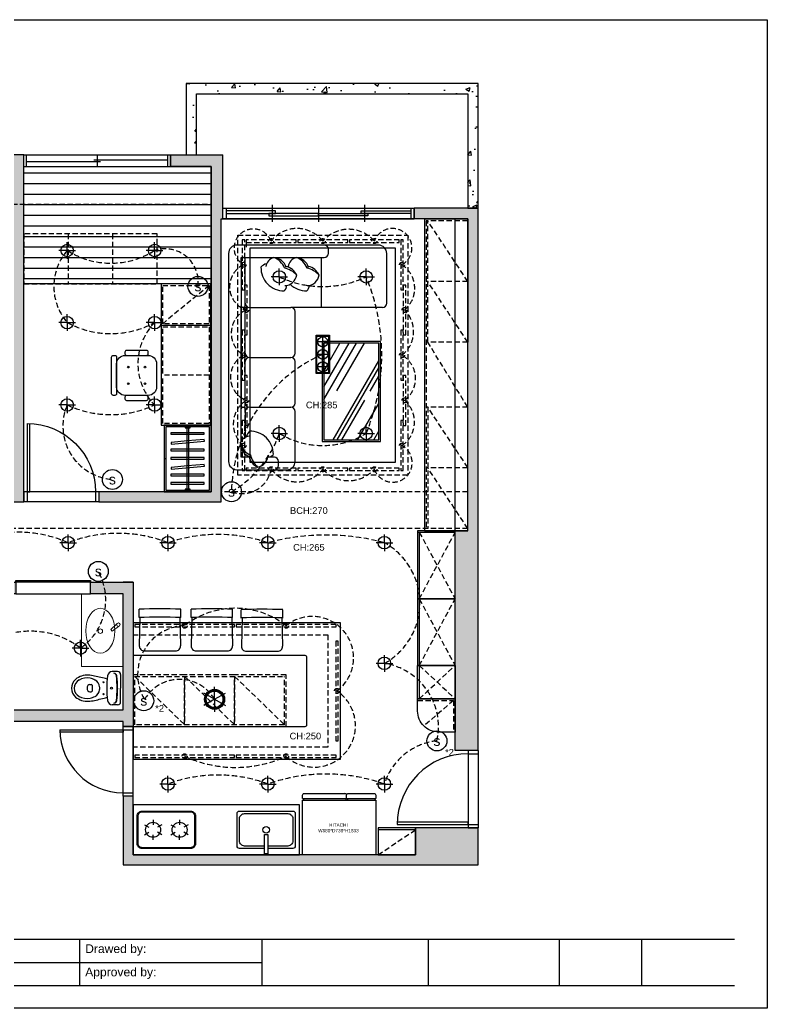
# Model space of a CAD drawing. Header units: millimetres. Extents: x 50 to 1730, y 53 to 1241.
# Drawn here: x 832 to 1730, y 53 to 1241 of the extents above; entities that cross this region are included whole.
import ezdxf
from ezdxf.enums import TextEntityAlignment as Align

# ---------------------------------------------------------------- set-up
doc = ezdxf.new("R2010")
doc.units = ezdxf.units.MM
doc.linetypes.add('HIDDEN', pattern=[9.525, 6.35, -3.175])
for name, color, linetype in [('02-結構樑', 252, 'HIDDEN'), ('03-結構牆', 253, 'Continuous'), ('04-門線', 94, 'Continuous'), ('05-窗線', 150, 'Continuous'), ('06-傢俱', 6, 'Continuous'), ('11-填充', 8, 'Continuous'), ('12-天花板', 120, 'Continuous'), ('14-燈具', 40, 'Continuous'), ('圖框', 255, 'Continuous')]:
    doc.layers.add(name, color=color, linetype=linetype)
doc.layers.add('不出圖', color=235, linetype='Continuous', plot=False)
doc.styles.get("Standard").update_dxf_attribs({"font": 'arial.ttf'})

# ---------------------------------------------------------------- blocks, each defined once
blk = doc.blocks.new('門83')
at = {"layer": '04-門線'}
for p, q in [((-12, 0), (0, 0)), ((-12, -83.8), (-12, 0)), ((-12, -4), (0, -4)), ((0, -83.8), (0, 0)), ((-12, -79.8), (0, -79.8)), ((0, -83.8), (-12, -83.8))]:
    blk.add_line(p, q, dxfattribs=at)
blk.add_lwpolyline([(-87.8, -4), (-12, -4), (-12, -7), (-87.7, -7)], dxfattribs=at)
blk.add_arc((-12, -4), 75.8, 180, 270, dxfattribs=at)
blk = doc.blocks.new('門93')
at = {"layer": '04-門線'}
for p, q in [((0, 0), (-12, 0)), ((-12, 0), (-12, -93.3)), ((0, 0), (0, -93.3)), ((-12, -4), (0, -4)), ((-12, -89.3), (0, -89.3)), ((-12, -93.3), (0, -93.3))]:
    blk.add_line(p, q, dxfattribs=at)
blk.add_lwpolyline([(-97.3, -89.3), (-12, -89.3), (-12, -86.3), (-97.2, -86.3)], dxfattribs=at)
blk.add_arc((-12, -89.3), 85.3, 90, 180, dxfattribs=at)
blk = doc.blocks.new('*U23')
at = {"layer": '06-傢俱'}
blk.add_line((0, 3), (0, -3), dxfattribs=at)
blk = doc.blocks.new('*U24')
at = {"layer": '06-傢俱', "color": 0, "linetype": 'ByBlock', "lineweight": -2, "transparency": 16777216}
for p, rotation in [((4082, -58.7), 59.99999999999999), ((4097.6, -58.7), 299.9999999999999), ((4082, -67.7), 120), ((4089.8, -72.2), 180), ((4097.6, -67.7), 240)]:
    blk.add_blockref('*U23', p, dxfattribs=dict(at, rotation=rotation))
blk.add_blockref('*U23', (4089.8, -54.2), dxfattribs=at)
blk = doc.blocks.new('*U25')
at = {"layer": '06-傢俱'}
blk.add_line((0, 3), (0, -3), dxfattribs=at)
blk = doc.blocks.new('*U26')
at = {"layer": '06-傢俱', "color": 0, "linetype": 'ByBlock', "lineweight": -2, "transparency": 16777216}
for p, rotation in [((4082, -58.7), 59.99999999999999), ((4097.6, -58.7), 299.9999999999999), ((4082, -67.7), 120), ((4089.8, -72.2), 180), ((4097.6, -67.7), 240)]:
    blk.add_blockref('*U25', p, dxfattribs=dict(at, rotation=rotation))
blk.add_blockref('*U25', (4089.8, -54.2), dxfattribs=at)
blk = doc.blocks.new('爐子')
at = {"layer": '06-傢俱'}
for points in [[(6, 22.5), (64, 22.5, -0.414214), (70, 16.5), (70, -16.5, -0.414214), (64, -22.5), (6, -22.5, -0.414214), (0, -16.5), (0, 16.5, -0.414214)], [(6, 21.5), (64, 21.5, -0.414214), (69, 16.5), (69, -16.5, -0.414214), (64, -21.5), (6, -21.5, -0.414214), (1, -16.5), (1, 16.5, -0.414214)]]:
    blk.add_lwpolyline(points, format="xyb", close=True, dxfattribs=at)
for centre in [(19, 0), (51, 0)]:
    blk.add_circle(centre, 9, dxfattribs=at)
for name, p in [('*U24', (-4070.8, 63.2)), ('*U26', (-4038.8, 63.2))]:
    blk.add_blockref(name, p, dxfattribs=at)
blk = doc.blocks.new('水槽')
at = {"layer": '06-傢俱'}
for points in [[(33, -22.5), (3, -22.5, -0.414214), (0, -19.5), (0, 19.5, -0.414214), (3, 22.5), (67, 22.5, -0.414214), (70, 19.5), (70, -19.5, -0.414214), (67, -22.5), (37, -22.5)], [(33, -19.5), (9, -19.5, -0.414214), (3, -13.5), (3, 13.5, -0.414214), (9, 19.5), (61, 19.5, -0.414214), (67, 13.5), (67, -13.5, -0.414214), (61, -19.5), (37, -19.5)]]:
    blk.add_lwpolyline(points, format="xyb", dxfattribs=at)
blk.add_lwpolyline([(33, -5.7), (37, -5.7), (37, -28.7), (33, -28.7)], close=True, dxfattribs=at)
blk.add_circle((35, 0), 4, dxfattribs=at)
blk = doc.blocks.new('上下櫃')
at = {"layer": '06-傢俱'}
blk.add_line((-45, 30.2), (0, 30.2), dxfattribs=at)
at = {"layer": '06-傢俱', "linetype": 'HIDDEN'}
blk.add_line((-45, 0), (0, 30.2), dxfattribs=at)
at = {"layer": '06-傢俱'}
blk.add_lwpolyline([(0, 32.2), (-45, 32.2), (-45, 0), (0, 0)], close=True, dxfattribs=at)
blk = doc.blocks.new('冰箱')
at = {"layer": '06-傢俱'}
for p, q in [((0, 67.8), (88, 67.8)), ((0, 65.8), (88, 65.8)), ((1, 67.8), (1, 65.8)), ((52, 67.8), (52, 65.8)), ((54, 67.8), (54, 65.8)), ((87, 67.8), (87, 65.8))]:
    blk.add_line(p, q, dxfattribs=at)
for points in [[(0, 67.8), (0, 71.8, -0.414214), (2, 73.8), (51, 73.8)], [(53, 67.8), (53, 71.8, -0.414214), (55, 73.8), (86, 73.8, -0.414214), (88, 71.8), (88, 67.8)]]:
    blk.add_lwpolyline(points, format="xyb", dxfattribs=at)
blk.add_lwpolyline([(88, 65.8), (88, 0), (0, 0), (0, 65.8)], dxfattribs=at)
blk.add_arc((51, 71.8), 2, 0, 90, dxfattribs=at)
at = {"layer": '06-傢俱', "insert": (17.5, 37.7), "char_height": 4, "attachment_point": 1}
blk.add_mtext_dynamic_manual_height_columns('\\pxqc;HITACHI\\PW880*D738*H1833', width=51.235, gutter_width=20, heights=[11.7], dxfattribs=at)
blk = doc.blocks.new('椅子')
at = {"layer": '06-傢俱'}
for p, q in [((0, -10), (0, 0)), ((1, -10), (0.2, -43.9)), ((49, -10), (49.8, -43.9)), ((50, -10), (50, 0)), ((6.2, -50), (43.8, -50))]:
    blk.add_line(p, q, dxfattribs=at)
for centre, radius, start, end in [((25, -598.1), 598.7, 87.6066, 92.3934), ((25, -608.1), 598.7, 87.6066, 92.3934), ((6.2, -44), 6, 178.5679, 270), ((43.8, -44), 6, 270, 1.4321)]:
    blk.add_arc(centre, radius, start, end, dxfattribs=at)
blk = doc.blocks.new('*U17')
at = {"layer": '14-燈具'}
blk.add_line((0, -5), (0, 5), dxfattribs=at)
blk = doc.blocks.new('*U18')
at = {"layer": '14-燈具', "color": 0, "linetype": 'ByBlock', "lineweight": -2, "transparency": 16777216}
blk.add_blockref('*U17', (3428.2, 265.7), dxfattribs=at)
for p, rotation in [((3423.2, 260.7), 90), ((3428.2, 255.7), 180), ((3433.2, 260.7), 270)]:
    blk.add_blockref('*U17', p, dxfattribs=dict(at, rotation=rotation))
blk = doc.blocks.new('燈_崁燈直徑15')
at = {"layer": '14-燈具'}
blk.add_circle((0, 0), 7.5, dxfattribs=at)
blk.add_blockref('*U18', (-3428.2, -260.7), dxfattribs=at)
blk = doc.blocks.new('*U32')
at = {"layer": '14-燈具'}
blk.add_line((0, -7.5), (0, 7.5), dxfattribs=at)
blk = doc.blocks.new('*U33')
at = {"layer": '14-燈具', "color": 0, "linetype": 'ByBlock', "lineweight": -2, "transparency": 16777216}
for p, rotation in [((3954.5, 130.7), 59.99999999999999), ((3967.5, 130.7), 299.9999999999999), ((3954.5, 123.2), 120), ((3961, 119.4), 180), ((3967.5, 123.2), 240)]:
    blk.add_blockref('*U32', p, dxfattribs=dict(at, rotation=rotation))
blk.add_blockref('*U32', (3961, 134.4), dxfattribs=at)
blk = doc.blocks.new('吊燈')
at = {"layer": '14-燈具'}
for radius in [12, 11, 10]:
    blk.add_circle((0, 0), radius, dxfattribs=at)
blk.add_blockref('*U33', (-3961, -126.9), dxfattribs=at)
blk = doc.blocks.new('電視櫃')
at = {"layer": '06-傢俱'}
for p, q in [((-52, 0), (-52, -375)), ((-52, 0), (0, 0)), ((-15.2, -375), (-15.2, 0)), ((0, 0), (0, -2.5)), ((0, -2.5), (0, -39)), ((0, -2.5), (0, -75.5)), ((0, -75.5), (0, -148.5)), ((0, -226.2), (0, -148.5)), ((0, -299.2), (0, -226.2)), ((0, -372.2), (0, -299.2)), ((-52, -375), (0, -375)), ((0, -375), (-52, -375)), ((0, -375), (0, -372.2))]:
    blk.add_line(p, q, dxfattribs=at)
at = {"layer": '06-傢俱', "linetype": 'HIDDEN'}
for p, q in [((0, -2.5), (-50, -2.5)), ((-50, -2.5), (-50, -372.5)), ((-48, -148.5), (-48, -2.5)), ((0, -75.5), (-48, -2.5)), ((0, -75.5), (-50, -75.5)), ((0, -148.5), (-48, -75.5)), ((0, -148.5), (-50, -148.5)), ((0, -226.5), (-48, -148.5)), ((0, -226.5), (-50, -226.5)), ((-48, -226.5), (-48, -372.5)), ((0, -299.2), (-48, -226.5)), ((0, -299.5), (-50, -299.5)), ((0, -372.5), (-48, -299.5)), ((-48, -372.5), (-50, -372.5)), ((0, -372.5), (-48, -372.5))]:
    blk.add_line(p, q, dxfattribs=at)
blk = doc.blocks.new('櫥櫃')
at = {"layer": '06-傢俱'}
for p, q in [((0, 0), (-45, 0)), ((-45, 0), (-45, -2)), ((0, -2), (0, 0)), ((-43, -2), (-43, -202))]:
    blk.add_line(p, q, dxfattribs=at)
at = {"layer": '06-傢俱', "linetype": 'HIDDEN'}
for p, q in [((-43, -2), (0, -82)), ((-43, -82), (0, -2)), ((-43, -82), (0, -162)), ((-43, -162), (0, -82)), ((-43, -162), (0, -202)), ((-43, -202), (0, -162)), ((-45, -204), (-2, -204)), ((-2, -204), (-37.7, -234.7)), ((-2, -204), (-2, -242))]:
    blk.add_line(p, q, dxfattribs=at)
at = {"layer": '06-傢俱'}
for points in [[(0, -2), (-45, -2), (-45, -82), (0, -82)], [(0, -82), (-45, -82), (-45, -162), (0, -162)], [(-45, -162), (0, -162), (0, -162), (-45, -162)], [(-45, -162), (0, -162), (0, -202), (-45, -202)]]:
    blk.add_lwpolyline(points, close=True, dxfattribs=at)
blk.add_lwpolyline([(-45, -202), (0, -202), (0, -242), (-20, -242, -0.414214), (-45, -217)], format="xyb", close=True, dxfattribs=at)
blk = doc.blocks.new('窗230')
at = {"layer": '05-窗線'}
for p, q in [((4, 12.5), (4, 0)), ((226, 12.5), (226, 0)), ((230, 12.5), (230, 0)), ((0, 0), (230, 0))]:
    blk.add_line(p, q, dxfattribs=at)
at = {"layer": '05-窗線', "color": 4}
for p, q in [((59.5, 16.5), (59.5, -4)), ((115, 16.5), (115, -4)), ((170.5, 16.5), (170.5, -4))]:
    blk.add_line(p, q, dxfattribs=at)
at = {"layer": '05-窗線'}
blk.add_lwpolyline([(0, 12.5), (230, 12.5), (230, 0), (0, 0)], close=True, dxfattribs=at)
at = {"layer": '05-窗線', "color": 4}
for points in [[(4, 6.25), (63.5, 6.25), (63.5, 9.25), (4, 9.25), (4, 6.25)], [(55.5, 3.25), (115, 3.25), (115, 6.25), (55.5, 6.25), (55.5, 3.25)], [(174.5, 3.25), (115, 3.25), (115, 6.25), (174.5, 6.25), (174.5, 3.25)], [(226, 6.25), (166.5, 6.25), (166.5, 9.25), (226, 9.25), (226, 6.25)]]:
    blk.add_lwpolyline(points, dxfattribs=at)
blk = doc.blocks.new('沙發')
at = {"layer": '06-傢俱'}
h = blk.add_hatch(dxfattribs=at)
h.set_pattern_fill('AR-RROOF', color=256, scale=1.5, angle=60)
h.set_pattern_definition([(60, (104.53, -118.116), (8.914, 91.64), [571.5, -76.2, 190.5, -38.1]), (60, (113.37, -64.707), (-62.934, -7.659), [114.3, -12.573, 228.6, -28.575]), (60, (86.009, -85.426), (76.953, 184.3405), [304.8, -53.34, 152.4, -38.1])])
h.paths.add_polyline_path([(170.5, -118.1), (104.5, -118.1), (104.5, -234.1), (170.5, -234.1)])
for p, q in [((170, 0), (0, 0)), ((-10, -10), (-10, -260)), ((110, -10), (110, -5)), ((180, -70), (180, -10)), ((5, -15), (105, -15)), ((5, -25.5), (5, -15)), ((5, -17), (5, -73)), ((8, -15), (7, -15)), ((10, -70), (10, -17)), ((97.3, -15), (105, -15)), ((101.1, -15), (101.1, -75)), ((96.8, -32.7), (96.8, -34.2)), ((5, -60.8), (5, -73)), ((10, -73), (10, -65.8)), ((5, -236.2), (5, -73)), ((5, -77), (5, -133)), ((8, -75), (7, -75)), ((7, -75), (8, -75)), ((10, -133), (10, -77)), ((15, -75), (65, -75)), ((175, -75), (65, -75)), ((70, -130), (70, -80)), ((70, -124.8), (70, -120.3)), ((5, -137), (5, -193)), ((7, -135), (8, -135)), ((7, -135), (8, -135)), ((10, -193), (10, -137)), ((15, -135), (65, -135)), ((70, -190), (70, -140)), ((5, -236.2), (5, -197)), ((7, -195), (8, -195)), ((10, -197), (10, -231.1)), ((15, -195), (65, -195)), ((70, -260), (70, -200)), ((5, -253), (5, -244.5)), ((5, -255), (5, -244.5)), ((14.8, -255), (5, -255)), ((8, -255), (7, -255)), ((10, -251.2), (10, -253)), ((45, -255), (37.3, -255)), ((50, -265), (50, -260)), ((0, -270), (60, -270))]:
    blk.add_line(p, q, dxfattribs=at)
for points in [[(102.5, -236.1), (172.5, -236.1), (172.5, -116.1), (102.5, -116.1)], [(104.5, -234.1), (170.5, -234.1), (170.5, -118.1), (104.5, -118.1)]]:
    blk.add_lwpolyline(points, close=True, dxfattribs=at)
for centre, radius, start, end in [((0, -10), 10, 90, 180), ((105, -5), 5, 0, 90), ((105, -10), 5, 270, 0), ((170, -10), 10, 0, 90), ((7, -17), 2, 90, 180), ((8, -17), 2, 0, 90), ((40.2, -38), 16.2, 106.7793, 134.4945), ((47.6, -27.6), 13, 104.1064, 172.232), ((43, -32), 17, 17.2714, 85.4668), ((36.7, -35.7), 22.1, 21.5683, 69.7406), ((74.5, -27.6), 13, 104.1064, 172.232), ((70, -32), 17, 17.2714, 85.4668), ((63.7, -35.7), 22.1, 21.5683, 69.7406), ((56.7, -27.3), 27.8, 178.285, 270.5789), ((50.4, -56.1), 29.3, 42.7368, 76.3508), ((55.6, -43.2), 17.7, 23.3152, 79.3613), ((77.3, -56.1), 29.3, 42.7368, 76.3508), ((82.6, -43.2), 17.7, 23.3152, 79.3613), ((57, -33.7), 15.1, 272.0672, 350.6072), ((83.6, -27.3), 27.8, 225.2883, 270.5789), ((84, -33.7), 15.1, 272.0672, 350.6072), ((48.8, -47.3), 11.3, 316.1116, 353.7097), ((75.8, -47.3), 11.3, 316.1116, 353.7097), ((15, -70), 5, 180, 270), ((175, -70), 5, 270, 0), ((7, -73), 2, 180, 270), ((7, -77), 2, 90, 180), ((8, -73), 2, 270, 0), ((8, -77), 2, 0, 90), ((15, -80), 5, 90, 180), ((65, -80), 5, 0, 90), ((15, -130), 5, 180, 270), ((65, -130), 5, 270, 0), ((7, -133), 2, 180, 270), ((7, -137), 2, 90, 180), ((8, -133), 2, 270, 0), ((8, -137), 2, 0, 90), ((15, -140), 5, 90, 180), ((65, -140), 5, 0, 90), ((15, -190), 5, 180, 270), ((65, -190), 5, 270, 0), ((7, -193), 2, 180, 270), ((7, -197), 2, 90, 180), ((8, -193), 2, 270, 0), ((8, -197), 2, 0, 90), ((15, -200), 5, 90, 180), ((65, -200), 5, 0, 90), ((26.8, -235.2), 16.2, 135.5055, 163.2207), ((16, -251.6), 27.8, 359.4211, 91.715), ((16.4, -242.5), 13, 97.768, 165.8936), ((24.5, -231.7), 22.1, 200.2594, 248.4317), ((20.7, -238), 17, 184.5332, 252.7286), ((0, -260), 10, 180, 270), ((7, -253), 2, 180, 270), ((8, -253), 2, 270, 0), ((32, -250.6), 17.7, 190.6387, 246.6848), ((44.8, -245.3), 29.3, 193.6492, 227.2632), ((22.5, -251.9), 15.1, 279.3928, 357.9328), ((36, -243.8), 11.3, 276.2903, 313.8884), ((45, -260), 5, 0, 90), ((60, -260), 10, 270, 0), ((45, -265), 5, 270, 0)]:
    blk.add_arc(centre, radius, start, end, dxfattribs=at)
blk = doc.blocks.new('燈_t5燈管2尺')
at = {"layer": '14-燈具', "linetype": 'HIDDEN'}
blk.add_lwpolyline([(-30, -1.5), (30, -1.5), (30, 1.5), (-30, 1.5)], close=True, dxfattribs=at)
blk.add_circle((0, 0), 3, dxfattribs=at)
blk = doc.blocks.new('燈_t5燈管4尺')
at = {"layer": '14-燈具', "linetype": 'HIDDEN'}
blk.add_lwpolyline([(-60, -1.5), (60, -1.5), (60, 1.5), (-60, 1.5)], close=True, dxfattribs=at)
blk.add_circle((0, 0), 3, dxfattribs=at)
blk = doc.blocks.new('門_右')
at = {"layer": '04-門線'}
for p, q in [((-90, 12), (0, 12)), ((-90, 12), (-90, 0)), ((-86, 12), (-86, 0)), ((-4, 12), (-4, 0)), ((0, 12), (0, 0)), ((-90, 0), (0, 0))]:
    blk.add_line(p, q, dxfattribs=at)
blk.add_lwpolyline([(-4, 94), (-4, 12), (-7, 12), (-7, 93.9)], dxfattribs=at)
blk.add_arc((-4, 12), 82, 90, 180, dxfattribs=at)
blk = doc.blocks.new('燈_LEDAR111方形崁燈')
at = {"layer": '14-燈具'}
for p, q in [((-7, 15), (7, 15)), ((0, 22), (0, 8)), ((-7, 0), (7, 0)), ((0, 7), (0, -7)), ((0, -8), (0, -22)), ((-7, -15), (7, -15))]:
    blk.add_line(p, q, dxfattribs=at)
for points in [[(-8, 23), (8, 23), (8, -23), (-8, -23)], [(-7, 22), (7, 22), (7, -22), (-7, -22)]]:
    blk.add_lwpolyline(points, close=True, dxfattribs=at)
for centre in [(0, 15), (0, 0), (0, -15)]:
    blk.add_circle(centre, 6, dxfattribs=at)
blk = doc.blocks.new('窗2片')
at = {"layer": '05-窗線'}
for p, q in [((0, 0), (0, -176.2)), ((0, 0), (14, 0)), ((14, 0), (14, -176.2)), ((0, -3), (14, -3)), ((6, -3), (6, -92.1)), ((14, -88.1), (0, -88.1)), ((8, -84.1), (8, -173.2)), ((0, -173.2), (14, -173.2)), ((0, -176.2), (14, -176.2))]:
    blk.add_line(p, q, dxfattribs=at)
blk = doc.blocks.new('桌子')
at = {"layer": '06-傢俱', "linetype": 'HIDDEN'}
blk.add_line((60, 58), (60, 2), dxfattribs=at)
at = {"layer": '06-傢俱'}
blk.add_lwpolyline([(120, 60), (0, 60), (0, 0), (120, 0)], close=True, dxfattribs=at)
at = {"layer": '06-傢俱', "linetype": 'HIDDEN'}
blk.add_lwpolyline([(58, 2), (2, 2), (2, 58), (118, 58), (118, 2), (62, 2)], dxfattribs=at)
blk = doc.blocks.new('床矮櫃')
at = {"layer": '06-傢俱', "linetype": 'HIDDEN'}
for p, q in [((50, 60), (50, 0)), ((2, 58), (48, 58)), ((2, 2), (2, 58)), ((2, 58), (48, 2)), ((48, 58), (48, 2)), ((48, 2), (2, 2))]:
    blk.add_line(p, q, dxfattribs=at)
at = {"layer": '06-傢俱'}
blk.add_lwpolyline([(50, 60), (0, 60), (0, 0), (50, 0)], dxfattribs=at)
blk = doc.blocks.new('單人櫃子')
at = {"layer": '06-傢俱', "color": 6}
for p, q in [((-29.2, -3), (-29.2, -77)), ((-27.2, -3), (-27.2, -77)), ((-56.3, -40), (-54.3, -40))]:
    blk.add_line(p, q, dxfattribs=at)
for points in [[(0, 0), (-56.3, 0), (-56.3, -80), (0, -80)], [(-2, -2), (-54.3, -2), (-54.3, -78), (-2, -78)], [(-8.2, -11), (-8.2, -9), (-28.2, -9), (-48.2, -9), (-48.2, -11)], [(-31.2, -2), (-31.2, -3), (-25.2, -3), (-25.2, -2), (-28.2, -2)], [(-8.1, -19.2), (-8.2, -17.3), (-28.2, -19), (-48.1, -20.7), (-47.9, -22.7)], [(-8.2, -31), (-8.2, -29), (-28.2, -29), (-48.2, -29), (-48.2, -31)], [(-8.2, -41), (-8.2, -39), (-28.2, -39), (-48.2, -39), (-48.2, -41)], [(-8.1, -49.2), (-8.2, -47.3), (-28.2, -49), (-48.1, -50.7), (-47.9, -52.7)], [(-8.2, -61), (-8.2, -59), (-28.2, -59), (-48.2, -59), (-48.2, -61)], [(-8.2, -71), (-8.2, -69), (-28.2, -69), (-48.2, -69), (-48.2, -71)], [(-31.2, -77), (-31.2, -78), (-25.2, -78), (-25.2, -77), (-28.2, -77)]]:
    blk.add_lwpolyline(points, close=True, dxfattribs=at)
blk = doc.blocks.new('椅子單人')
at = {"layer": '06-傢俱'}
for points in [[(-22, 30), (22, 30, -0.414214), (24, 28), (24, 26, -0.414214), (22, 24), (-22, 24, -0.414214), (-24, 26), (-24, 28, -0.414214)], [(-14, 24), (14, 24, -0.414214), (24, 14), (24, -14, -0.414214), (14, -24), (-14, -24, -0.414214), (-24, -14), (-24, 14, -0.414214)], [(-26, 14), (-28, 14, 0.414214), (-30, 12), (-30, -12, 0.414214), (-28, -14), (-26, -14, 0.414214), (-24, -12), (-24, 12, 0.414214)], [(28, 14), (26, 14, 0.414214), (24, 12), (24, -12, 0.414214), (26, -14), (28, -14, 0.414214), (30, -12), (30, 12, 0.414214)]]:
    blk.add_lwpolyline(points, format="xyb", close=True, dxfattribs=at)
for centre in [(-10, 10), (10, 10), (-10, -10), (10, -10)]:
    blk.add_circle(centre, 1, dxfattribs=at)
blk = doc.blocks.new('馬桶')
at = {"layer": '06-傢俱', "color": 6}
for p, q in [((0, 0.615), (0, 0.543)), ((0.04, 0.655), (0.223, 0.655)), ((0.223, 0.615), (0.211, 0.615)), ((0.405, 0.655), (0.223, 0.655)), ((0.223, 0.615), (0.234, 0.615)), ((0.445, 0.615), (0.445, 0.543)), ((0.175, 0.242), (0.175, 0.262)), ((0.271, 0.242), (0.271, 0.262))]:
    blk.add_line(p, q, dxfattribs=at)
for centre, radius in [((0.223, 0.533), 0.0135), ((0.223, 0.533), 0.0135), ((0.143, 0.425), 0.0075), ((0.303, 0.425), 0.0075)]:
    blk.add_circle(centre, radius, dxfattribs=at)
for centre, radius, start, end in [((0.04, 0.615), 0.04, 90, 180), ((0.064, 0.543), 0.064, 180, 263.2069), ((0.063, 0.566), 0.04, 96.2719, 180), ((0.062, 0.559), 0.04, 96.2141, 169.7572), ((0.223, -0.885), 1.493, 90, 96.3306), ((0.223, -0.885), 1.5, 90, 96.2719), ((0.223, -0.885), 1.5, 83.7281, 90), ((0.223, -0.885), 1.493, 83.6694, 90), ((0.382, 0.566), 0.04, 0, 83.7281), ((0.383, 0.559), 0.04, 10.2428, 83.7859), ((0.381, 0.543), 0.064, 276.7931, 0), ((0.405, 0.615), 0.04, 0, 90), ((0.223, 1.874), 1.404, 263.2069, 270), ((2.509, -0.195), 2.5, 164.456, 168.4256), ((0.223, 1.874), 1.404, 270, 276.7931), ((-2.064, -0.195), 2.5, 11.5744, 15.544), ((0.646, 0.179), 0.6, 167.7093, 175.6206), ((0.335, 0.197), 0.25, 152.5973, 168.3805), ((0.216, 0.259), 0.116, 96.2419, 152.5973), ((0.19, 0.262), 0.015, 96.6492, 180), ((0.223, -0.021), 0.3, 90, 96.6492), ((0.223, 0.195), 0.18, 90, 96.2419), ((0.223, 0.195), 0.18, 83.7581, 90), ((0.223, -0.021), 0.3, 83.3508, 90), ((0.23, 0.259), 0.116, 27.4027, 83.7581), ((0.256, 0.262), 0.015, 0, 83.3508), ((0.11, 0.197), 0.25, 11.6195, 27.4027), ((-0.201, 0.179), 0.6, 4.3794, 12.2907), ((0.307, 0.215), 0.26, 177.6972, 218.7131), ((0.302, 0.204), 0.216, 168.3805, 209.1161), ((0.205, 0.242), 0.03, 180, 233.1301), ((0.223, 0.266), 0.06, 233.1301, 270), ((0.223, 0.266), 0.06, 270, 306.8699), ((0.241, 0.242), 0.03, 306.8699, 0), ((0.144, 0.204), 0.216, 330.8839, 11.6195), ((0.138, 0.215), 0.26, 321.2869, 2.3028), ((0.223, 0.16), 0.16, 222.4362, 270), ((0.223, 0.16), 0.126, 209.1161, 270), ((0.223, 0.16), 0.126, 270, 330.8839), ((0.223, 0.16), 0.16, 270, 317.5638)]:
    blk.add_arc(centre, radius, start, end, dxfattribs=at)
blk = doc.blocks.new('洗手台')
at = {"layer": '06-傢俱', "color": 6, "lineweight": 5}
for p, q in [((0, 0.466), (0.817, 0.466)), ((0, 0), (0, 0.466)), ((0.817, 0.466), (0.817, 0)), ((0.817, 0.466), (0.817, 0.076)), ((0.4, 0.329), (0.332, 0.398)), ((0.366, 0.413), (0.421, 0.342)), ((0.421, 0.342), (0.4, 0.329)), ((0.817, 0), (0, 0))]:
    blk.add_line(p, q, dxfattribs=at)
for centre, radius in [((0.346, 0.413), 0.0201), ((0.42, 0.211), 0.0251)]:
    blk.add_circle(centre, radius, dxfattribs=at)
blk.add_ellipse((0.416, 0.21), major_axis=(-0.253, 0), ratio=0.646622, dxfattribs=at)

msp = doc.modelspace()

# ---------------------------------------------------------------- hatches: boundary and pattern name
at = {"layer": '03-結構牆'}
h = msp.add_hatch(color=256, dxfattribs=at)
h.dxf.hatch_style = 1
h.paths.add_polyline_path([(837.1, 1078.5), (623.3, 1078.5), (623.3, 1064.5), (666.7, 1064.5), (666.7, 1019.5), (680.7, 1019.5), (680.7, 1064.5), (823.1, 1064.5), (823.1, 1019.5), (825.1, 1019.5), (837.1, 1019.5), (837.1, 1064.5)])
h.paths.add_polyline_path([(544.3, 1078.5), (389.8, 1078.5), (389.8, 934.5), (403.8, 934.5), (403.8, 1064.5), (544.3, 1064.5)])
h.paths.add_polyline_path([(733.1, 673.7), (403.8, 673.7), (403.8, 758.3), (389.8, 758.3), (389.8, 629.7), (403.8, 629.7), (403.8, 661.7), (733.1, 661.7)])
h.paths.add_polyline_path([(837.1, 1019.5), (825.1, 1019.5), (823.1, 1019.5), (823.1, 1017.5), (823.1, 1016), (823.1, 786.6), (773.1, 786.6), (755.7, 786.7), (755.7, 774.7), (823.1, 774.7), (823.1, 673.7), (823.1, 661.7), (837.1, 661.7), (837.1, 673.7)])
h.paths.add_polyline_path([(680.7, 1019.5), (666.7, 1019.5), (666.7, 774.7), (680.7, 774.7), (680.7, 786.7)])
h.paths.add_polyline_path([(1074.1, 696.9), (1074.1, 1001.9), (1076.1, 1001.9), (1076.1, 1014.4), (1076.1, 1078.5), (1044.6, 1078.5), (1032.1, 1078.5), (1013.3, 1078.5), (1013.3, 1064.5), (1061.9, 1064.5), (1062.1, 1064.5), (1062.1, 673.7), (1005.8, 673.7), (927.1, 673.7), (927.1, 661.7), (1074.1, 661.7)])
h.paths.add_polyline_path([(1383, 1014.4), (1370.5, 1014.4), (1306.1, 1014.4), (1306.1, 1001.9), (1370.5, 1001.9), (1370.5, 999.4), (1370.5, 962.9), (1370.5, 926.4), (1370.5, 853.4), (1370.5, 775.7), (1370.5, 702.7), (1370.5, 629.7), (1370.5, 626.9), (1355.3, 626.9), (1355.3, 624.9), (1355.3, 544.9), (1355.3, 464.9), (1355.3, 424.9), (1355.3, 384.9), (1355.3, 362.9), (1383, 362.9)])
h.paths.add_polyline_path([(1383, 269.6), (1371, 269.6), (1369, 269.6), (1307.9, 269.6), (1307.9, 237.4), (1262.9, 237.4), (968.3, 237.4), (968.3, 307.9), (956.3, 307.9), (956.3, 225.4), (1383, 225.4)])
h.paths.add_polyline_path([(968.3, 565), (932.3, 565, -0.050893), (935.2, 551), (956.3, 551), (956.3, 411.7), (733.1, 411.7), (733.1, 551), (827.3, 551), (827.3, 565), (807.3, 565), (733.1, 565), (733.1, 571.7), (721.1, 571.7), (721.1, 491.7), (721.1, 411.7), (710.1, 411.7), (710.1, 397.7), (956.3, 397.7), (956.3, 391.7), (968.3, 391.7)])
h.paths.add_polyline_path([(631.1, 411.7), (544.8, 411.7), (494.8, 411.7), (403.8, 411.7), (403.8, 453.5), (389.8, 453.5), (389.8, 397.7), (631.1, 397.7)])
h = msp.add_hatch(color=256, dxfattribs=at)
h.dxf.hatch_style = 1
h.paths.add_polyline_path([(917.3, 551), (935.2, 551, 0.050893), (932.3, 565), (917.3, 565)])
at = {"layer": '11-填充'}
h = msp.add_hatch(dxfattribs=at)
h.set_pattern_fill('AR-CONC', color=256, scale=0.3)
h.set_pattern_definition([(50, (1032.057, 1164.416), (54.6554, -4.7817), [5.715, -62.865]), (355, (1032.057, 1164.416), (-10.573, 57.317), [4.572, -50.292]), (100.451, (1036.61, 1164.02), (44.0824, 52.535), [4.857, -53.427]), (46.184, (1032.06, 1179.656), (81.324, -12.613), [8.572, -94.297]), (96.636, (1038.83, 1178.605), (71.221, 74.228), [7.286, -80.14]), (351.184, (1032.06, 1179.66), (71.221, 74.228), [6.858, -75.438]), (21, (1039.677, 1175.846), (45.4843, -30.6796), [5.715, -62.865]), (326, (1039.677, 1175.846), (18.541, 55.256), [4.572, -50.292]), (71.451, (1043.467, 1173.29), (64.025, 24.577), [4.857, -53.427]), (37.5, (1032.057, 1164.416), (0.9266, 25.3665), [0, -49.6824, 0, -51.054, 0, -50.4825]), (7.5, (1032.057, 1164.416), (20.0459, 30.0542), [0, -29.1084, 0, -48.5394, 0, -19.2405]), (327.5, (1015.064, 1164.416), (40.6772, -1.7186), [0, -19.05, 0, -59.436, 0, -78.867]), (317.5, (1007.444, 1164.416), (44.4388, 7.628), [0, -24.765, 0, -39.4716, 0, -56.007])])
h.paths.add_polyline_path([(1044.6, 1151.9), (1062.1, 1151.9), (1370.5, 1151.9), (1370.5, 1014.4), (1383, 1014.4), (1383, 1164.4), (1062.1, 1164.4), (1032.1, 1164.4), (1032.1, 1078.5), (1044.6, 1078.5)])
h = msp.add_hatch(dxfattribs=at)
h.set_pattern_fill('ANSI31', color=256, scale=4, angle=315)
h.set_pattern_definition([(0, (-2080.285, 459.934), (3e-15, 12.7), [])])
h.paths.add_polyline_path([(837.1, 1064.5), (837.1, 923.7), (1061.9, 923.7), (1061.9, 1064.5)])

# ---------------------------------------------------------------- linework, layer by layer
at = {"layer": '02-結構樑'}
for p, q in [((403.8, 1019.5), (1062.1, 1019.5)), ((1370.5, 673.7), (1074.1, 673.7)), ((1370.5, 629.7), (403.8, 629.7))]:
    msp.add_line(p, q, dxfattribs=at)
at = {"layer": '03-結構牆'}
for p, q in [((837.1, 1078.5), (623.3, 1078.5)), ((1013.3, 1078.5), (1032.1, 1078.5)), ((1013.3, 1078.5), (1013.3, 1064.5)), ((1032.1, 1078.5), (1044.6, 1078.5)), ((1044.6, 1078.5), (1076.1, 1078.5)), ((1062.1, 1064.5), (1013.3, 1064.5)), ((1062.1, 1064.5), (1062.1, 673.7)), ((1383, 1014.4), (1306.1, 1014.4)), ((1306.1, 1001.9), (1306.1, 1014.4)), ((1370.5, 1014.4), (1383, 1014.4)), ((1383, 362.9), (1383, 1014.4)), ((1074.1, 696.9), (1074.1, 1001.9)), ((1370.5, 1001.9), (1318.5, 1001.9)), ((1062.1, 673.7), (927.1, 673.7)), ((927.1, 673.7), (927.1, 661.7)), ((927.1, 661.7), (1074.1, 661.7)), ((917.3, 551), (917.3, 565)), ((968.3, 565), (956.3, 565)), ((1383, 362.9), (1355.3, 362.9)), ((1383, 362.9), (1369, 362.9))]:
    msp.add_line(p, q, dxfattribs=at)
for points in [[(1044.6, 1078.5), (1044.6, 1151.9), (1062.1, 1151.9), (1370.5, 1151.9), (1370.5, 1014.4)], [(823.1, 774.7), (823.1, 673.7), (823.1, 673.7), (823.1, 661.7), (837.1, 661.7), (837.1, 1078.5)], [(1074.1, 661.7), (1074.1, 696.9), (1074.1, 1001.9), (1076.1, 1001.9), (1076.1, 1014.4), (1076.1, 1078.5)], [(1355.3, 362.9), (1355.3, 626.9), (1355.3, 626.9), (1370.5, 626.9), (1370.5, 696.9), (1370.5, 775.4), (1370.5, 853.4), (1370.5, 926.4), (1370.5, 999.4), (1370.5, 1001.9), (1306.1, 1001.9)], [(917.3, 565), (968.3, 565), (968.3, 391.7), (956.3, 391.7), (956.3, 397.7), (710.1, 397.7), (710.1, 411.7), (721.1, 411.7), (721.1, 551), (721.1, 571.7), (733.1, 571.7), (733.1, 565), (827.3, 565)], [(827.3, 551), (733.1, 551), (733.1, 411.7), (956.3, 411.7), (956.3, 551), (917.3, 551)]]:
    msp.add_lwpolyline(points, dxfattribs=at)
msp.add_lwpolyline([(1307.9, 237.4), (968.3, 237.4), (968.3, 307.9), (956.3, 307.9), (956.3, 225.4), (1383, 225.4), (1383, 269.6), (1369, 269.6), (1307.9, 269.6)], close=True, dxfattribs=at)
at = {"layer": '04-門線'}
for points in [[(917.3, 565), (827.3, 565), (827.3, 567), (917.3, 567)], [(917.3, 551), (917.3, 565), (827.3, 565), (827.3, 551)]]:
    msp.add_lwpolyline(points, close=True, dxfattribs=at)
at = {"layer": '06-傢俱', "linetype": 'HIDDEN'}
for p, q in [((890.4, 983.7), (890.4, 923.7)), ((943.7, 983.7), (943.7, 923.7)), ((970.3, 451.7), (1150.3, 451.7)), ((970.3, 393.7), (970.3, 451.7)), ((970.3, 451.7), (1030.3, 393.7)), ((1090.3, 453.7), (1030.3, 453.7)), ((1030.3, 451.7), (1030.3, 393.7)), ((1030.3, 451.7), (1090.3, 393.7)), ((1090.3, 393.7), (1090.3, 451.7)), ((1090.3, 451.7), (1150.3, 393.7)), ((1150.3, 393.7), (1150.3, 451.7)), ((1150.3, 393.7), (970.3, 393.7)), ((1030.3, 391.7), (1090.3, 391.7))]:
    msp.add_line(p, q, dxfattribs=at)
msp.add_lwpolyline([(837.1, 923.7), (997.1, 923.7), (997.1, 983.7), (837.1, 983.7)], close=True, dxfattribs=at)
at = {"layer": '06-傢俱'}
msp.add_lwpolyline([(968.3, 391.7), (1175.3, 391.7, 0.414214), (1177.3, 393.7), (1177.3, 474.7, 0.414214), (1175.3, 476.7), (968.3, 476.7)], format="xyb", close=True, dxfattribs=at)
at = {"layer": '06-傢俱', "linetype": 'HIDDEN'}
for points in [[(1030.3, 453.7), (968.3, 453.7), (968.3, 391.7), (1030.3, 391.7)], [(1030.3, 393.7), (1030.3, 451.7)], [(1090.3, 391.7), (1152.3, 391.7), (1152.3, 453.7), (1090.3, 453.7)], [(1090.3, 451.7), (1090.3, 393.7)]]:
    msp.add_lwpolyline(points, dxfattribs=at)
at = {"layer": '06-傢俱'}
msp.add_lwpolyline([(968.3, 237.4), (1168.3, 237.4), (1168.3, 297.4), (968.3, 297.4)], close=True, dxfattribs=at)
at = {"layer": '11-填充'}
msp.add_lwpolyline([(1383, 1014.4), (1383, 1164.4), (1062.1, 1164.4), (1032.1, 1164.4), (1032.1, 1078.5)], dxfattribs=at)
msp.add_lwpolyline([(837.1, 1064.5), (1061.9, 1064.5), (1061.9, 923.7), (837.1, 923.7)], close=True, dxfattribs=at)
at = {"layer": '12-天花板'}
msp.add_line((968.3, 516.7), (968.3, 351.7), dxfattribs=at)
at = {"layer": '12-天花板', "linetype": 'HIDDEN'}
msp.add_lwpolyline([(1094.1, 981.9), (1298.5, 981.9), (1298.5, 693.7), (1094.1, 693.7)], close=True, dxfattribs=at)
at = {"layer": '12-天花板'}
msp.add_lwpolyline([(1109.1, 966.9), (1283.5, 966.9), (1283.5, 708.7), (1109.1, 708.7)], close=True, dxfattribs=at)
msp.add_lwpolyline([(968.3, 516.7), (1217.3, 516.7), (1217.3, 351.7), (968.3, 351.7)], dxfattribs=at)
at = {"layer": '12-天花板', "linetype": 'HIDDEN'}
msp.add_lwpolyline([(968.3, 501.7), (1202.3, 501.7), (1202.3, 366.7), (968.3, 366.7)], dxfattribs=at)
at = {"layer": '14-燈具'}
msp.add_line((1104.3, 974.9), (1104.3, 967.8), dxfattribs=at)
for centre in [(1046.3, 920.5), (943.5, 688.4), (1086.6, 673.7), (926.6, 578), (981.2, 422.5), (1333.5, 374.2)]:
    msp.add_circle(centre, 12, dxfattribs=at)
at = {"layer": '14-燈具', "linetype": 'HIDDEN'}
for centre, radius, start, end in [((1112.8, 966.4), 23.1, 21.6056, 239.5907), ((1165.3, 950.8), 39.3, 37.8716, 142.1284), ((1227.3, 948.2), 40.9, 40.7074, 139.2926), ((1280.1, 966.8), 23.3, 299.2954, 159.5083), ((939.3, 920.4), 66.2, 139.0655, 220.9345), ((941.7, 1045.5), 97.1, 237.3094, 302.6906), ((1006.6, 925.6), 40.1, 352.5961, 108.031), ((1113.7, 919.9), 29.4, 115.3909, 250.9311), ((1273.1, 918.2), 33.7, 309.2847, 57.0372), ((1196.3, 1042.8), 122.5, 244.7826, 295.2174), ((1021.8, 837.8), 245.4, 337.449, 22.551), ((1117.2, 864.2), 30.9, 115.2141, 238.464), ((1269.8, 866.3), 35.7, 307.2873, 46.3908), ((941.7, 974.4), 110.6, 241.6917, 298.3083), ((1045.2, 827.5), 71.1, 135.9061, 224.0939), ((1115.5, 811.4), 30.1, 118.5782, 247.7437), ((1271.4, 669.9), 184.9, 113.9815, 178.8235), ((1275.5, 809.7), 32.3, 305.8477, 60.4743), ((948.3, 752.6), 64.3, 156.6961, 265.7012), ((941.7, 890.5), 124.1, 245.0009, 294.9991), ((1122.6, 755.2), 33.8, 123.2266, 230.4515), ((1272.4, 757.5), 34.1, 303.9453, 49.7328), ((1018.7, 788), 133, 300.69, 340.5223), ((1196.3, 830.7), 101.4, 239.0318, 300.9682), ((1280.3, 708.6), 23.4, 199.5516, 61.6448), ((1099.3, 706.9), 35.5, 249.0696, 349.9677), ((1165.3, 724.9), 39.3, 218.016, 321.984), ((1227.3, 728.8), 41.8, 222.1865, 317.8135), ((830.3, 475.7), 149.3, 66.3098, 113.6902), ((950.3, 458.6), 165.1, 68.6847, 111.3153), ((1070.3, 435.4), 186.9, 71.2709, 108.7291), ((1200.3, 352.7), 269, 74.9151, 105.0849), ((1230, 539.9), 83, 299.072, 60.928), ((865.1, 543.6), 70.4, 304.7064, 29.1728), ((1091.3, 434.3), 99.3, 52.1173, 127.8827), ((1183.6, 474.1), 49.7, 306.6533, 129.0461), ((1032.5, 454.1), 58.7, 92.2005, 210.7669), ((844.9, 406.7), 99.4, 52.628, 127.372), ((1258.2, 391.2), 77.2, 347.3484, 80.9925), ((1024.2, 399.4), 48.8, 30.5994, 151.6902), ((1185.7, 392.6), 49.9, 227.8023, 56.4983), ((1341.4, 300.1), 74.6, 96.0791, 162.5896), ((1091.3, 488.8), 146.4, 245.369, 294.631), ((1070.3, 159.6), 173.6, 69.776, 110.224), ((1200.3, 124.3), 210.1, 70.5432, 109.4568)]:
    msp.add_arc(centre, radius, start, end, dxfattribs=at)
at = {"layer": '不出圖'}
msp.add_lwpolyline([(50.4, 1240.9), (1730.4, 1240.9), (1730.4, 52.9), (50.4, 52.9)], close=True, dxfattribs=at)
at = {"layer": '圖框', "color": 5}
for points in [[(134.1, 136.1), (1691.1, 136.1)], [(904, 136.1), (904, 80.2)], [(1123.1, 136.1), (1123.1, 80.2)], [(1322.9, 136.1), (1322.9, 80.2)], [(1480.4, 136.1), (1480.4, 80.2)], [(1579.2, 136.1), (1579.2, 80.2)], [(406.1, 108.1), (1123.1, 108.1)], [(134.1, 80.2), (1691.1, 80.2)]]:
    msp.add_lwpolyline(points, dxfattribs=at)

# ---------------------------------------------------------------- block references
at = {"layer": '04-門線', "xscale": -1, "rotation": 359.9999999999996}
msp.add_blockref('門_右', (837.1, 661.7), dxfattribs=at)
at = {"layer": '04-門線'}
for name, p in [('門83', (968.3, 391.7)), ('門93', (1383, 362.9))]:
    msp.add_blockref(name, p, dxfattribs=at)
at = {"layer": '05-窗線', "rotation": 90}
msp.add_blockref('窗2片', (837.1, 1064.5), dxfattribs=at)
at = {"layer": '05-窗線'}
msp.add_blockref('窗230', (1076.1, 1001.9), dxfattribs=at)
at = {"layer": '06-傢俱'}
for name, p in [('電視櫃', (1370.5, 1001.9)), ('沙發', (1093.1, 970.2)), ('單人櫃子', (1062.1, 753.7)), ('櫥櫃', (1355.3, 626.9)), ('椅子', (975.6, 532.4)), ('椅子', (1038, 532.4)), ('椅子', (1098.3, 531.9)), ('冰箱', (1172, 237.4)), ('爐子', (973.3, 267.4)), ('水槽', (1093.3, 267.4))]:
    msp.add_blockref(name, p, dxfattribs=at)
for name, p, rotation in [('床矮櫃', (1001.9, 923.7), 270), ('桌子', (1001.9, 873.7), 270), ('椅子單人', (972.6, 813.5), 90.00000000000263)]:
    msp.add_blockref(name, p, dxfattribs=dict(at, rotation=rotation))
at = {"layer": '06-傢俱', "color": 7, "rotation": 270}
for name, p, xscale, yscale, zscale in [('洗手台', (906.5, 551), 106.8783778542136, 106.8783778542136, 106.8783778542136), ('馬桶', (894.5, 457.6), 89.93115543266421, 89.93115543266421, 89.93115543266421)]:
    msp.add_blockref(name, p, dxfattribs=dict(at, xscale=xscale, yscale=yscale, zscale=zscale))
at = {"layer": '06-傢俱', "linetype": 'HIDDEN'}
msp.add_blockref('上下櫃', (1307.9, 237.4), dxfattribs=at)
at = {"layer": '14-燈具'}
for name, p, rotation in [('燈_t5燈管2尺', (1101.1, 946.5), 90), ('燈_t5燈管2尺', (1291.5, 946.5), 90), ('燈_t5燈管2尺', (1104.1, 892.1), 90), ('燈_t5燈管2尺', (1294.5, 892.1), 90), ('燈_t5燈管2尺', (1101.1, 837.8), 90), ('燈_t5燈管2尺', (1291.5, 837.8), 90), ('燈_LEDAR111方形崁燈', (1196.3, 838.8), 180), ('燈_t5燈管2尺', (1104.1, 783.5), 90), ('燈_t5燈管2尺', (1294.5, 783.5), 90), ('燈_t5燈管2尺', (1101.1, 729.2), 90), ('燈_t5燈管2尺', (1291.5, 729.2), 90), ('燈_t5燈管4尺', (1213.3, 434.2), 90)]:
    msp.add_blockref(name, p, dxfattribs=dict(at, rotation=rotation))
for name, p in [('燈_t5燈管2尺', (1134.3, 974.9)), ('燈_t5燈管2尺', (1196.3, 974.9)), ('燈_t5燈管2尺', (1258.3, 974.9)), ('燈_崁燈直徑15', (889.2, 963.7)), ('燈_崁燈直徑15', (994.2, 963.7)), ('燈_崁燈直徑15', (1144.1, 931.9)), ('燈_崁燈直徑15', (1248.5, 931.9)), ('燈_崁燈直徑15', (889.2, 877)), ('燈_崁燈直徑15', (994.2, 877)), ('燈_崁燈直徑15', (889.2, 778)), ('燈_崁燈直徑15', (994.2, 778)), ('燈_崁燈直徑15', (1144.1, 743.7)), ('燈_崁燈直徑15', (1248.5, 743.7)), ('燈_t5燈管2尺', (1134.3, 700.7)), ('燈_t5燈管2尺', (1196.3, 700.7)), ('燈_t5燈管2尺', (1258.3, 700.7)), ('燈_崁燈直徑15', (890.3, 612.4)), ('燈_崁燈直徑15', (1010.3, 612.4)), ('燈_崁燈直徑15', (1130.3, 612.4)), ('燈_崁燈直徑15', (1270.3, 612.4)), ('燈_t5燈管4尺', (1030.3, 512.7)), ('燈_t5燈管4尺', (1152.3, 512.7)), ('燈_崁燈直徑15', (905.2, 485.7)), ('燈_崁燈直徑15', (1270.3, 467.4)), ('吊燈', (1066.3, 424.2)), ('燈_t5燈管4尺', (1030.3, 355.7)), ('燈_t5燈管4尺', (1152.3, 355.7)), ('燈_崁燈直徑15', (1010.3, 322.4)), ('燈_崁燈直徑15', (1130.3, 322.4)), ('燈_崁燈直徑15', (1270.3, 322.4))]:
    msp.add_blockref(name, p, dxfattribs=at)

# ---------------------------------------------------------------- texts
at = {"layer": '02-結構樑', "insert": (1179.6, 651), "char_height": 8, "attachment_point": 5}
msp.add_mtext_dynamic_manual_height_columns('\\pxqc;BCH:270', width=23.716, gutter_width=15, heights=[9.82], dxfattribs=at)
at = {"layer": '03-結構牆', "insert": (1179.6, 606.8), "char_height": 8, "attachment_point": 5}
msp.add_mtext_dynamic_manual_height_columns('\\pxqc;CH:265', width=23.716, gutter_width=15, heights=[9.82], dxfattribs=at)
at = {"layer": '12-天花板', "char_height": 8, "attachment_point": 5}
for s, insert in [('\\pxqc;CH:285', (1195, 777.9)), ('\\pxqc;CH:250', (1175.4, 380))]:
    msp.add_mtext_dynamic_manual_height_columns(s, width=23.716, gutter_width=15, heights=[9.82], dxfattribs=dict(at, insert=insert))
at = {"layer": '14-燈具'}
for p in [(1046.3, 920.5), (943.5, 688.4), (1086.6, 673.7), (926.6, 578), (981.2, 422.5), (1333.5, 374.2)]:
    msp.add_text('s', height=12, dxfattribs=at).set_placement(p, align=Align.MIDDLE)
at = {"layer": '14-燈具', "color": 140, "char_height": 8, "attachment_point": 5}
for insert in [(1000.2, 413.3), (1348.6, 360.6)]:
    msp.add_mtext_dynamic_manual_height_columns('\\pxqc;*2', width=11.858, gutter_width=15, heights=[9.82], dxfattribs=dict(at, insert=insert))
at = {"layer": '圖框', "color": 7}
for s, p in [('Drawed by: ', (910.8, 119.3)), ('Approved by: ', (910.8, 91.3))]:
    msp.add_text(s, height=10.4, dxfattribs=at).set_placement(p)

doc.saveas('drawing.dxf')
